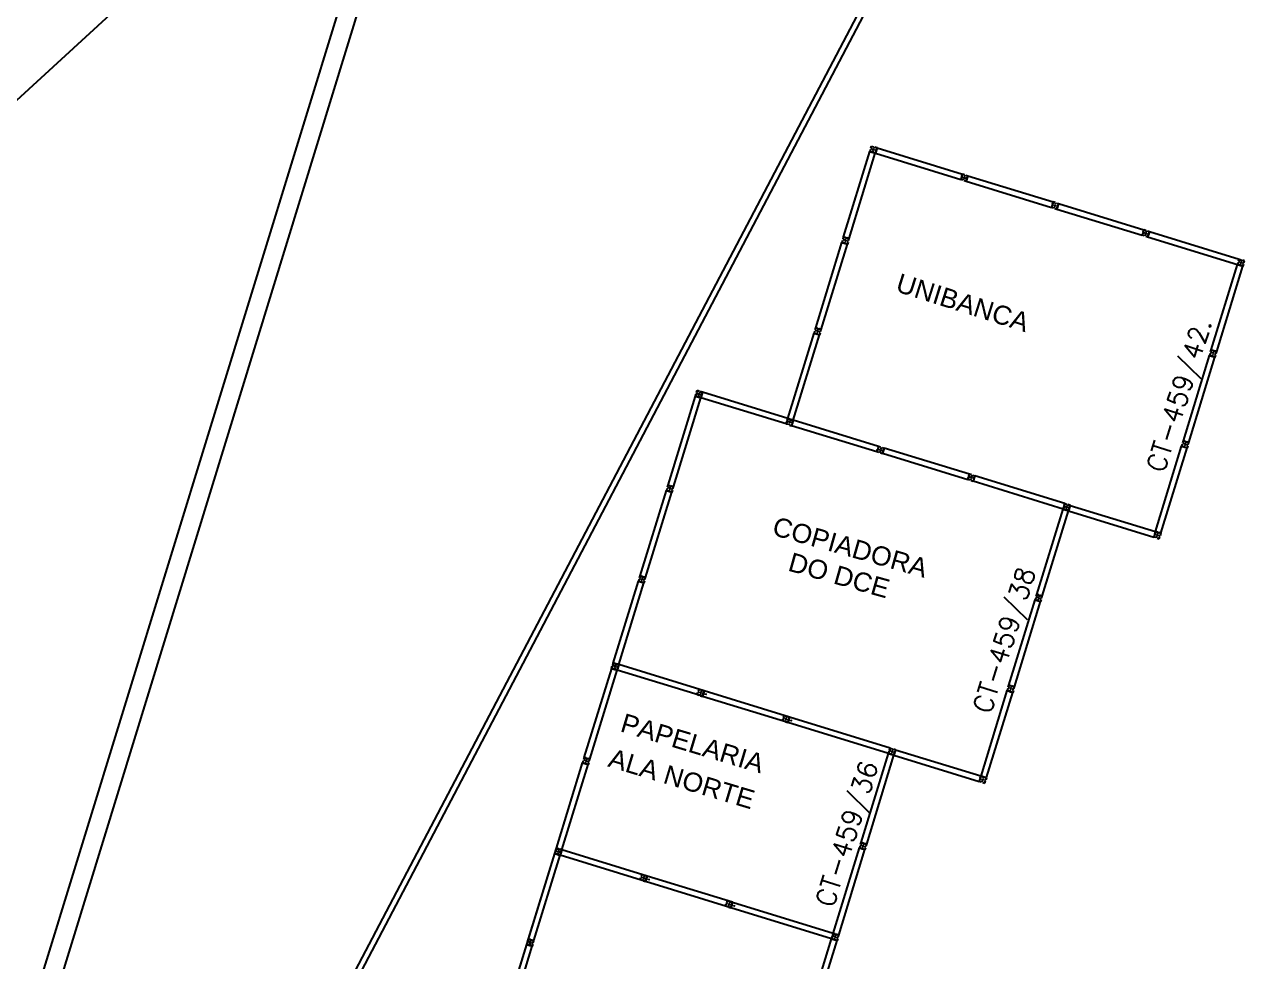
# Model space of a CAD drawing. Header units: millimetres. Extents: x 3089 to 3391, y 1087 to 1201.
# Drawn here: x 3353.89 to 3366.74, y 1133.7 to 1143.57 of the extents above; entities that cross this region are included whole.
import ezdxf
from ezdxf.enums import TextEntityAlignment as Align

# ---------------------------------------------------------------- set-up
doc = ezdxf.new("R2010")
doc.units = ezdxf.units.MM
for name, color, linetype in [('DIV', 2, 'Continuous'), ('PISO', 1, 'Continuous'), ('TEXTO', 2, 'Continuous'), ('ÁREA', 2, 'Continuous')]:
    doc.layers.add(name, color=color, linetype=linetype)
doc.styles.get("Standard").update_dxf_attribs({"font": 'arial.ttf'})
doc.styles.add('UNB-100', font='simplex.shx', dxfattribs={"height": 0.2})

# ---------------------------------------------------------------- blocks, each defined once
blk = doc.blocks.new('DIVMT-TTS')
for p, q in [((-0.03, 0.03), (-0.03, 0.006)), ((-0.008, 0.03), (-0.03, 0.03)), ((-0.0185, 0.006), (-0.03, 0.006)), ((-0.0185, -0.006), (-0.0185, 0.006)), ((-0.008, 0.03), (-0.008, 0.02)), ((-0.008, 0.02), (0.008, 0.02)), ((-0.0051, 0), (0.0051, 0)), ((0.0051, 0), (-0.0051, 0)), ((-0.0051, 0), (0.0051, 0)), ((0, -0.0051), (0, 0.0051)), ((0, 0.0051), (0, -0.0051)), ((0.008, 0.03), (0.008, 0.02)), ((0.008, 0.03), (0.03, 0.03)), ((0.0205, 0.006), (0.03, 0.006)), ((0.0205, -0.006), (0.0205, 0.006)), ((0.0205, 0.006), (0.0205, -0.006)), ((0.0205, 0.006), (0.03, 0.006)), ((0.97, 0.03), (0.03, 0.03)), ((0.03, 0.006), (0.03, 0.03)), ((0.03, -0.03), (0.03, 0.03)), ((0.03, -0.005), (0.03, 0.005)), ((0.97, -0.03), (0.97, 0.03)), ((0.97, 0.03), (0.97, 0.009)), ((0.97, 0.009), (0.97, 0.027)), ((0.9795, 0.006), (0.97, 0.006)), ((0.97, -0.005), (0.97, 0.005)), ((0.9795, 0.006), (0.9795, -0.006)), ((1.0051, 0), (0.9949, 0)), ((1, 0.0051), (1, -0.0051)), ((-0.0185, -0.006), (-0.03, -0.006)), ((-0.03, -0.03), (-0.03, -0.006)), ((-0.008, -0.03), (-0.03, -0.03)), ((-0.008, -0.03), (-0.008, -0.02)), ((-0.008, -0.02), (0.008, -0.02)), ((0.008, -0.03), (0.008, -0.02)), ((0.008, -0.03), (0.03, -0.03)), ((0.0205, -0.006), (0.03, -0.006)), ((0.0205, -0.006), (0.03, -0.006)), ((0.03, -0.006), (0.03, -0.03)), ((0.97, -0.03), (0.03, -0.03)), ((0.9795, -0.006), (0.97, -0.006)), ((0.97, -0.009), (0.97, -0.027))]:
    blk.add_line(p, q)

msp = doc.modelspace()

# ---------------------------------------------------------------- linework, layer by layer
at = {"layer": 'DIV'}
for p, q in [((3365.697, 1141.371), (3365.706, 1141.368)), ((3365.7, 1141.365), (3365.703, 1141.374)), ((3365.719, 1141.358), (3365.723, 1141.369)), ((3365.719, 1141.358), (3365.729, 1141.355)), ((3365.739, 1141.389), (3365.721, 1141.332)), ((3365.721, 1141.332), (3365.728, 1141.352)), ((3365.728, 1141.352), (3365.722, 1141.335)), ((3365.723, 1141.369), (3365.732, 1141.366)), ((3365.732, 1141.365), (3365.729, 1141.356)), ((3365.733, 1141.369), (3365.738, 1141.387)), ((3365.739, 1141.389), (3366.684, 1141.099)), ((3365.721, 1141.332), (3366.667, 1141.041)), ((3366.678, 1141.078), (3366.684, 1141.099)), ((3366.684, 1141.099), (3366.707, 1141.092)), ((3366.704, 1141.081), (3366.707, 1141.092)), ((3366.704, 1141.081), (3366.715, 1141.077)), ((3366.715, 1141.077), (3366.719, 1141.088)), ((3366.742, 1141.081), (3366.719, 1141.088)), ((3366.735, 1141.06), (3366.742, 1141.081)), ((3366.673, 1141.062), (3366.667, 1141.041)), ((3366.69, 1141.034), (3366.667, 1141.041)), ((3366.667, 1141.041), (3366.724, 1141.024)), ((3366.673, 1141.062), (3366.683, 1141.06)), ((3366.678, 1141.078), (3366.688, 1141.075)), ((3366.688, 1141.075), (3366.683, 1141.06)), ((3366.693, 1141.043), (3366.69, 1141.034)), ((3366.693, 1141.043), (3366.69, 1141.034)), ((3366.691, 1141.034), (3366.7, 1141.031)), ((3366.693, 1141.043), (3366.704, 1141.04)), ((3366.704, 1141.04), (3366.693, 1141.043)), ((3366.699, 1141.063), (3366.709, 1141.06)), ((3366.709, 1141.06), (3366.699, 1141.063)), ((3366.704, 1141.04), (3366.701, 1141.031)), ((3366.704, 1141.04), (3366.701, 1141.031)), ((3366.701, 1141.031), (3366.724, 1141.024)), ((3366.706, 1141.066), (3366.703, 1141.056)), ((3366.703, 1141.056), (3366.706, 1141.066)), ((3366.706, 1141.066), (3366.703, 1141.056)), ((3366.726, 1141.063), (3366.721, 1141.048)), ((3366.731, 1141.045), (3366.721, 1141.048)), ((3366.731, 1141.045), (3366.724, 1141.024)), ((3366.735, 1141.06), (3366.726, 1141.063)), ((3360.966, 1139.678), (3360.959, 1139.657)), ((3360.966, 1139.678), (3360.975, 1139.675)), ((3360.97, 1139.694), (3360.977, 1139.715)), ((3360.97, 1139.694), (3360.98, 1139.691)), ((3360.98, 1139.691), (3360.975, 1139.675)), ((3360.977, 1139.715), (3361, 1139.708)), ((3360.992, 1139.679), (3361.002, 1139.676)), ((3361.002, 1139.676), (3360.992, 1139.679)), ((3360.998, 1139.682), (3360.995, 1139.672)), ((3360.995, 1139.672), (3360.998, 1139.682)), ((3360.998, 1139.682), (3360.995, 1139.672)), ((3360.996, 1139.697), (3361, 1139.708)), ((3360.996, 1139.697), (3361.008, 1139.693)), ((3361.008, 1139.693), (3361.011, 1139.704)), ((3361.034, 1139.697), (3361.011, 1139.704)), ((3361.018, 1139.679), (3361.013, 1139.664)), ((3361.028, 1139.676), (3361.018, 1139.679)), ((3361.028, 1139.676), (3361.034, 1139.697)), ((3360.671, 1138.721), (3360.959, 1139.657)), ((3360.729, 1138.703), (3361.017, 1139.64)), ((3360.982, 1139.65), (3360.959, 1139.657)), ((3360.959, 1139.657), (3361.017, 1139.64)), ((3360.985, 1139.659), (3360.982, 1139.65)), ((3360.985, 1139.659), (3360.982, 1139.65)), ((3360.983, 1139.65), (3360.993, 1139.647)), ((3360.985, 1139.659), (3360.996, 1139.656)), ((3360.996, 1139.656), (3360.985, 1139.659)), ((3360.996, 1139.656), (3360.994, 1139.647)), ((3360.996, 1139.656), (3360.994, 1139.647)), ((3360.994, 1139.647), (3361.017, 1139.64)), ((3361.023, 1139.661), (3361.013, 1139.664)), ((3361.023, 1139.661), (3361.017, 1139.64)), ((3363.828, 1138.779), (3363.835, 1138.802)), ((3363.849, 1138.772), (3363.828, 1138.779)), ((3363.846, 1138.798), (3363.835, 1138.802)), ((3363.845, 1138.836), (3363.838, 1138.813)), ((3363.849, 1138.81), (3363.838, 1138.813)), ((3363.866, 1138.83), (3363.845, 1138.836)), ((3363.849, 1138.81), (3363.846, 1138.798)), ((3363.849, 1138.772), (3363.852, 1138.782)), ((3363.852, 1138.782), (3363.867, 1138.777)), ((3363.86, 1138.8), (3363.87, 1138.797)), ((3363.87, 1138.797), (3363.86, 1138.8)), ((3363.86, 1138.8), (3363.87, 1138.797)), ((3363.866, 1138.83), (3363.863, 1138.82)), ((3363.863, 1138.82), (3363.879, 1138.815)), ((3363.867, 1138.804), (3363.864, 1138.794)), ((3363.864, 1138.794), (3363.867, 1138.804)), ((3363.864, 1138.768), (3363.867, 1138.777)), ((3363.864, 1138.768), (3363.885, 1138.761)), ((3363.882, 1138.825), (3363.879, 1138.815)), ((3363.882, 1138.825), (3363.903, 1138.818)), ((3363.887, 1138.798), (3363.883, 1138.787)), ((3363.883, 1138.787), (3363.887, 1138.798)), ((3363.883, 1138.787), (3363.892, 1138.784)), ((3363.883, 1138.787), (3363.892, 1138.784)), ((3363.903, 1138.818), (3363.885, 1138.761)), ((3363.892, 1138.784), (3363.885, 1138.761)), ((3363.887, 1138.798), (3363.896, 1138.796)), ((3363.887, 1138.798), (3363.896, 1138.796)), ((3363.895, 1138.795), (3363.892, 1138.785)), ((3363.896, 1138.796), (3363.903, 1138.818)), ((3364.848, 1138.525), (3363.903, 1138.818)), ((3360.671, 1138.721), (3360.729, 1138.703)), ((3360.691, 1138.714), (3360.674, 1138.72)), ((3360.696, 1138.682), (3360.686, 1138.685)), ((3360.69, 1138.678), (3360.693, 1138.688)), ((3360.691, 1138.705), (3360.694, 1138.714)), ((3360.703, 1138.701), (3360.691, 1138.705)), ((3360.695, 1138.713), (3360.705, 1138.71)), ((3360.703, 1138.701), (3360.706, 1138.71)), ((3360.709, 1138.709), (3360.726, 1138.704)), ((3360.729, 1138.703), (3360.709, 1138.709)), ((3364.83, 1138.467), (3363.885, 1138.761)), ((3364.848, 1138.525), (3364.83, 1138.467)), ((3364.848, 1138.525), (3364.83, 1138.467)), ((3364.842, 1138.504), (3364.848, 1138.525)), ((3364.842, 1138.504), (3364.848, 1138.525)), ((3364.842, 1138.505), (3364.847, 1138.522)), ((3364.842, 1138.505), (3364.847, 1138.522)), ((3364.848, 1138.525), (3364.871, 1138.518)), ((3364.848, 1138.525), (3364.871, 1138.518)), ((3364.868, 1138.507), (3364.871, 1138.518)), ((3364.868, 1138.507), (3364.871, 1138.518)), ((3364.879, 1138.503), (3364.882, 1138.514)), ((3364.879, 1138.503), (3364.882, 1138.514)), ((3364.905, 1138.507), (3364.882, 1138.514)), ((3364.905, 1138.507), (3364.882, 1138.514)), ((3364.837, 1138.488), (3364.83, 1138.467)), ((3364.837, 1138.488), (3364.83, 1138.467)), ((3364.83, 1138.467), (3364.837, 1138.487)), ((3364.83, 1138.467), (3364.837, 1138.487)), ((3364.853, 1138.46), (3364.83, 1138.467)), ((3364.83, 1138.467), (3364.888, 1138.45)), ((3364.853, 1138.46), (3364.83, 1138.467)), ((3364.83, 1138.467), (3364.888, 1138.45)), ((3364.837, 1138.487), (3364.831, 1138.47)), ((3364.837, 1138.487), (3364.831, 1138.47)), ((3364.837, 1138.488), (3364.846, 1138.485)), ((3364.837, 1138.488), (3364.846, 1138.485)), ((3364.841, 1138.501), (3364.838, 1138.491)), ((3364.841, 1138.501), (3364.838, 1138.491)), ((3364.847, 1138.488), (3364.838, 1138.49)), ((3364.847, 1138.488), (3364.838, 1138.49)), ((3364.85, 1138.499), (3364.841, 1138.502)), ((3364.85, 1138.499), (3364.841, 1138.502)), ((3364.842, 1138.504), (3364.851, 1138.501)), ((3364.842, 1138.504), (3364.851, 1138.501)), ((3364.851, 1138.501), (3364.846, 1138.485)), ((3364.851, 1138.501), (3364.846, 1138.485)), ((3364.847, 1138.488), (3364.85, 1138.499)), ((3364.847, 1138.488), (3364.85, 1138.499)), ((3364.856, 1138.469), (3364.853, 1138.46)), ((3364.856, 1138.469), (3364.853, 1138.46)), ((3364.856, 1138.469), (3364.853, 1138.46)), ((3364.856, 1138.469), (3364.853, 1138.46)), ((3364.854, 1138.46), (3364.864, 1138.457)), ((3364.854, 1138.46), (3364.864, 1138.457)), ((3364.856, 1138.469), (3364.868, 1138.466)), ((3364.868, 1138.466), (3364.856, 1138.469)), ((3364.856, 1138.469), (3364.868, 1138.466)), ((3364.868, 1138.466), (3364.856, 1138.469)), ((3364.873, 1138.486), (3364.863, 1138.489)), ((3364.873, 1138.486), (3364.863, 1138.489)), ((3364.863, 1138.489), (3364.873, 1138.486)), ((3364.873, 1138.486), (3364.863, 1138.489)), ((3364.863, 1138.489), (3364.873, 1138.486)), ((3364.873, 1138.486), (3364.863, 1138.489)), ((3364.868, 1138.466), (3364.865, 1138.457)), ((3364.868, 1138.466), (3364.865, 1138.457)), ((3364.868, 1138.466), (3364.865, 1138.457)), ((3364.868, 1138.466), (3364.865, 1138.457)), ((3364.865, 1138.457), (3364.888, 1138.45)), ((3364.865, 1138.457), (3364.888, 1138.45)), ((3364.866, 1138.482), (3364.869, 1138.492)), ((3364.866, 1138.482), (3364.869, 1138.492)), ((3364.869, 1138.492), (3364.866, 1138.482)), ((3364.866, 1138.482), (3364.869, 1138.492)), ((3364.869, 1138.492), (3364.866, 1138.482)), ((3364.869, 1138.492), (3364.866, 1138.482)), ((3364.866, 1138.482), (3364.869, 1138.492)), ((3364.869, 1138.492), (3364.866, 1138.482)), ((3364.868, 1138.507), (3364.879, 1138.503)), ((3364.868, 1138.507), (3364.879, 1138.503)), ((3364.889, 1138.489), (3364.885, 1138.474)), ((3364.889, 1138.489), (3364.885, 1138.474)), ((3364.894, 1138.471), (3364.885, 1138.474)), ((3364.894, 1138.471), (3364.885, 1138.474)), ((3364.894, 1138.471), (3364.888, 1138.45)), ((3364.894, 1138.471), (3364.888, 1138.45)), ((3364.899, 1138.486), (3364.889, 1138.489)), ((3364.899, 1138.486), (3364.889, 1138.489)), ((3364.899, 1138.486), (3364.905, 1138.507)), ((3364.899, 1138.486), (3364.905, 1138.507)), ((3365.803, 1138.231), (3365.86, 1138.214)), ((3365.823, 1138.225), (3365.806, 1138.23)), ((3365.828, 1138.192), (3365.818, 1138.195)), ((3365.821, 1138.189), (3365.824, 1138.199)), ((3365.823, 1138.215), (3365.826, 1138.224)), ((3365.835, 1138.212), (3365.823, 1138.215)), ((3365.827, 1138.224), (3365.836, 1138.221)), ((3365.835, 1138.212), (3365.837, 1138.221)), ((3365.84, 1138.22), (3365.857, 1138.214)), ((3365.86, 1138.214), (3365.84, 1138.22)), ((3360.371, 1137.744), (3360.377, 1137.765)), ((3360.371, 1137.744), (3360.381, 1137.741)), ((3360.381, 1137.741), (3360.376, 1137.726)), ((3360.377, 1137.765), (3360.4, 1137.758)), ((3360.397, 1137.747), (3360.4, 1137.758)), ((3360.397, 1137.747), (3360.408, 1137.743)), ((3360.408, 1137.743), (3360.412, 1137.754)), ((3360.435, 1137.747), (3360.412, 1137.754)), ((3360.428, 1137.726), (3360.435, 1137.747)), ((3360.095, 1136.847), (3360.36, 1137.707)), ((3360.153, 1136.83), (3360.417, 1137.69)), ((3360.366, 1137.728), (3360.36, 1137.707)), ((3360.383, 1137.7), (3360.36, 1137.707)), ((3360.36, 1137.707), (3360.417, 1137.69)), ((3360.366, 1137.728), (3360.376, 1137.726)), ((3360.386, 1137.709), (3360.383, 1137.7)), ((3360.386, 1137.709), (3360.383, 1137.7)), ((3360.384, 1137.7), (3360.393, 1137.697)), ((3360.386, 1137.709), (3360.397, 1137.706)), ((3360.397, 1137.706), (3360.386, 1137.709)), ((3360.392, 1137.729), (3360.402, 1137.726)), ((3360.402, 1137.726), (3360.392, 1137.729)), ((3360.397, 1137.706), (3360.394, 1137.697)), ((3360.397, 1137.706), (3360.394, 1137.697)), ((3360.394, 1137.697), (3360.417, 1137.69)), ((3360.399, 1137.732), (3360.396, 1137.722)), ((3360.396, 1137.722), (3360.399, 1137.732)), ((3360.399, 1137.732), (3360.396, 1137.722)), ((3360.419, 1137.729), (3360.414, 1137.714)), ((3360.424, 1137.711), (3360.414, 1137.714)), ((3360.424, 1137.711), (3360.417, 1137.69)), ((3360.428, 1137.726), (3360.419, 1137.729)), ((3360.089, 1136.826), (3360.095, 1136.847)), ((3360.095, 1136.847), (3360.118, 1136.84)), ((3360.095, 1136.847), (3360.153, 1136.83)), ((3360.115, 1136.841), (3360.098, 1136.846)), ((3360.115, 1136.829), (3360.118, 1136.84)), ((3360.116, 1136.831), (3360.118, 1136.84)), ((3360.119, 1136.84), (3360.129, 1136.837)), ((3359.79, 1135.853), (3360.078, 1136.79)), ((3359.847, 1135.835), (3360.135, 1136.772)), ((3360.084, 1136.811), (3360.078, 1136.79)), ((3360.101, 1136.783), (3360.078, 1136.79)), ((3360.078, 1136.79), (3360.135, 1136.772)), ((3360.084, 1136.811), (3360.094, 1136.808)), ((3360.089, 1136.826), (3360.098, 1136.823)), ((3360.098, 1136.823), (3360.094, 1136.808)), ((3360.103, 1136.792), (3360.101, 1136.783)), ((3360.103, 1136.792), (3360.101, 1136.783)), ((3360.102, 1136.782), (3360.111, 1136.78)), ((3360.103, 1136.792), (3360.115, 1136.788)), ((3360.115, 1136.788), (3360.103, 1136.792)), ((3360.11, 1136.811), (3360.12, 1136.808)), ((3360.12, 1136.808), (3360.11, 1136.811)), ((3360.12, 1136.808), (3360.11, 1136.811)), ((3360.115, 1136.788), (3360.112, 1136.779)), ((3360.115, 1136.788), (3360.112, 1136.779)), ((3360.112, 1136.779), (3360.135, 1136.772)), ((3360.117, 1136.815), (3360.114, 1136.805)), ((3360.114, 1136.805), (3360.117, 1136.815)), ((3360.117, 1136.815), (3360.114, 1136.805)), ((3360.114, 1136.805), (3360.117, 1136.815)), ((3360.115, 1136.829), (3360.126, 1136.826)), ((3360.127, 1136.827), (3360.116, 1136.831)), ((3360.126, 1136.826), (3360.13, 1136.837)), ((3360.127, 1136.827), (3360.13, 1136.837)), ((3360.153, 1136.83), (3360.13, 1136.837)), ((3360.137, 1136.811), (3360.132, 1136.796)), ((3360.142, 1136.793), (3360.132, 1136.796)), ((3360.133, 1136.836), (3360.15, 1136.83)), ((3360.153, 1136.83), (3360.133, 1136.836)), ((3360.142, 1136.793), (3360.135, 1136.772)), ((3360.146, 1136.808), (3360.137, 1136.811)), ((3360.146, 1136.808), (3360.153, 1136.83)), ((3361.875, 1136.237), (3361.882, 1136.26)), ((3361.896, 1136.231), (3361.875, 1136.237)), ((3361.893, 1136.257), (3361.882, 1136.26)), ((3361.892, 1136.295), (3361.885, 1136.272)), ((3361.896, 1136.268), (3361.885, 1136.272)), ((3361.913, 1136.288), (3361.892, 1136.295)), ((3361.896, 1136.268), (3361.893, 1136.257)), ((3361.896, 1136.231), (3361.899, 1136.241)), ((3361.899, 1136.241), (3361.914, 1136.236)), ((3361.907, 1136.259), (3361.917, 1136.256)), ((3361.917, 1136.256), (3361.907, 1136.259)), ((3361.907, 1136.259), (3361.917, 1136.256)), ((3361.913, 1136.288), (3361.91, 1136.279)), ((3361.91, 1136.279), (3361.926, 1136.274)), ((3361.914, 1136.262), (3361.911, 1136.252)), ((3361.911, 1136.252), (3361.914, 1136.262)), ((3361.911, 1136.226), (3361.914, 1136.236)), ((3361.911, 1136.226), (3361.932, 1136.22)), ((3361.929, 1136.284), (3361.926, 1136.274)), ((3361.929, 1136.284), (3361.95, 1136.277)), ((3361.934, 1136.257), (3361.93, 1136.246)), ((3361.93, 1136.246), (3361.934, 1136.257)), ((3361.93, 1136.246), (3361.939, 1136.243)), ((3361.93, 1136.246), (3361.939, 1136.243)), ((3361.95, 1136.277), (3361.932, 1136.22)), ((3361.939, 1136.243), (3361.932, 1136.22)), ((3362.993, 1135.894), (3361.932, 1136.22)), ((3361.934, 1136.257), (3361.943, 1136.254)), ((3361.934, 1136.257), (3361.943, 1136.254)), ((3361.942, 1136.253), (3361.939, 1136.244)), ((3361.943, 1136.254), (3361.95, 1136.277)), ((3363.011, 1135.951), (3361.95, 1136.277)), ((3363.011, 1135.951), (3362.993, 1135.894)), ((3363.004, 1135.93), (3363.011, 1135.951)), ((3363.005, 1135.931), (3363.01, 1135.948)), ((3363.011, 1135.951), (3363.034, 1135.944)), ((3363.03, 1135.933), (3363.034, 1135.944)), ((3363.042, 1135.929), (3363.045, 1135.94)), ((3363.068, 1135.933), (3363.045, 1135.94)), ((3359.79, 1135.853), (3359.847, 1135.835)), ((3359.81, 1135.847), (3359.793, 1135.852)), ((3359.815, 1135.814), (3359.805, 1135.817)), ((3359.808, 1135.811), (3359.811, 1135.82)), ((3359.81, 1135.837), (3359.813, 1135.846)), ((3359.821, 1135.833), (3359.81, 1135.837)), ((3359.814, 1135.846), (3359.823, 1135.843)), ((3359.821, 1135.833), (3359.824, 1135.842)), ((3359.827, 1135.842), (3359.844, 1135.836)), ((3359.847, 1135.835), (3359.827, 1135.842)), ((3363, 1135.915), (3362.993, 1135.894)), ((3362.993, 1135.894), (3362.999, 1135.914)), ((3363.016, 1135.887), (3362.993, 1135.894)), ((3362.993, 1135.894), (3363.05, 1135.876)), ((3362.999, 1135.914), (3362.994, 1135.897)), ((3363.003, 1135.927), (3363, 1135.918)), ((3363.009, 1135.914), (3363, 1135.917)), ((3363, 1135.915), (3363.009, 1135.912)), ((3363.004, 1135.93), (3363.014, 1135.927)), ((3363.013, 1135.925), (3363.004, 1135.928)), ((3363.014, 1135.927), (3363.009, 1135.912)), ((3363.009, 1135.914), (3363.013, 1135.925)), ((3363.019, 1135.896), (3363.016, 1135.887)), ((3363.019, 1135.896), (3363.016, 1135.887)), ((3363.017, 1135.886), (3363.027, 1135.883)), ((3363.019, 1135.896), (3363.03, 1135.892)), ((3363.03, 1135.892), (3363.019, 1135.896)), ((3363.035, 1135.912), (3363.026, 1135.915)), ((3363.026, 1135.915), (3363.035, 1135.912)), ((3363.035, 1135.912), (3363.026, 1135.915)), ((3363.03, 1135.892), (3363.028, 1135.883)), ((3363.03, 1135.892), (3363.028, 1135.883)), ((3363.028, 1135.883), (3363.05, 1135.876)), ((3363.029, 1135.909), (3363.032, 1135.918)), ((3363.032, 1135.918), (3363.029, 1135.909)), ((3363.029, 1135.909), (3363.032, 1135.918)), ((3363.032, 1135.918), (3363.029, 1135.909)), ((3363.03, 1135.933), (3363.042, 1135.929)), ((3363.052, 1135.915), (3363.047, 1135.9)), ((3363.057, 1135.897), (3363.047, 1135.9)), ((3363.057, 1135.897), (3363.05, 1135.876)), ((3363.062, 1135.912), (3363.052, 1135.915)), ((3363.062, 1135.912), (3363.068, 1135.933)), ((3363.967, 1135.657), (3364.024, 1135.64)), ((3363.987, 1135.651), (3363.969, 1135.656)), ((3363.991, 1135.618), (3363.982, 1135.621)), ((3363.985, 1135.615), (3363.988, 1135.625)), ((3363.987, 1135.641), (3363.99, 1135.65)), ((3363.998, 1135.638), (3363.987, 1135.641)), ((3363.991, 1135.65), (3364, 1135.647)), ((3363.998, 1135.638), (3364.001, 1135.647)), ((3364.004, 1135.646), (3364.021, 1135.64)), ((3364.024, 1135.64), (3364.004, 1135.646)), ((3361.275, 1134.287), (3361.282, 1134.31)), ((3361.296, 1134.281), (3361.275, 1134.287)), ((3361.293, 1134.307), (3361.282, 1134.31)), ((3361.293, 1134.345), (3361.286, 1134.322)), ((3361.297, 1134.318), (3361.286, 1134.322)), ((3361.314, 1134.338), (3361.293, 1134.345)), ((3361.297, 1134.318), (3361.293, 1134.307)), ((3361.296, 1134.281), (3361.299, 1134.291)), ((3361.299, 1134.291), (3361.315, 1134.286)), ((3361.308, 1134.309), (3361.318, 1134.306)), ((3361.318, 1134.306), (3361.308, 1134.309)), ((3361.308, 1134.309), (3361.318, 1134.306)), ((3361.314, 1134.338), (3361.311, 1134.329)), ((3361.311, 1134.329), (3361.326, 1134.324)), ((3361.314, 1134.312), (3361.311, 1134.302)), ((3361.311, 1134.302), (3361.314, 1134.312)), ((3361.312, 1134.276), (3361.315, 1134.286)), ((3361.312, 1134.276), (3361.333, 1134.27)), ((3361.329, 1134.334), (3361.326, 1134.324)), ((3361.329, 1134.334), (3361.35, 1134.327)), ((3361.334, 1134.307), (3361.331, 1134.296)), ((3361.331, 1134.296), (3361.334, 1134.307)), ((3361.331, 1134.296), (3361.34, 1134.293)), ((3361.331, 1134.296), (3361.34, 1134.293)), ((3361.35, 1134.327), (3361.333, 1134.27)), ((3361.34, 1134.293), (3361.333, 1134.27)), ((3362.394, 1133.944), (3361.333, 1134.27)), ((3361.334, 1134.307), (3361.343, 1134.304)), ((3361.334, 1134.307), (3361.343, 1134.304)), ((3361.343, 1134.303), (3361.34, 1134.294)), ((3361.343, 1134.304), (3361.35, 1134.327)), ((3362.411, 1134.001), (3361.35, 1134.327)), ((3362.411, 1134.001), (3362.394, 1133.944)), ((3362.4, 1133.965), (3362.394, 1133.944)), ((3362.394, 1133.944), (3362.4, 1133.964)), ((3362.417, 1133.937), (3362.394, 1133.944)), ((3362.394, 1133.944), (3362.451, 1133.926)), ((3362.4, 1133.964), (3362.395, 1133.947)), ((3362.4, 1133.965), (3362.41, 1133.962)), ((3362.404, 1133.977), (3362.401, 1133.968)), ((3362.41, 1133.964), (3362.401, 1133.967)), ((3362.413, 1133.975), (3362.404, 1133.978)), ((3362.405, 1133.98), (3362.411, 1134.001)), ((3362.405, 1133.981), (3362.41, 1133.998)), ((3362.405, 1133.98), (3362.414, 1133.977)), ((3362.414, 1133.977), (3362.41, 1133.962)), ((3362.41, 1133.964), (3362.413, 1133.975)), ((3362.411, 1134.001), (3362.434, 1133.994)), ((3362.411, 1134.001), (3362.469, 1133.983)), ((3362.431, 1133.995), (3362.414, 1134)), ((3362.419, 1133.946), (3362.417, 1133.937)), ((3362.419, 1133.946), (3362.417, 1133.937)), ((3362.418, 1133.936), (3362.427, 1133.933)), ((3362.419, 1133.946), (3362.431, 1133.942)), ((3362.431, 1133.942), (3362.419, 1133.946)), ((3362.436, 1133.962), (3362.426, 1133.965)), ((3362.426, 1133.965), (3362.436, 1133.962)), ((3362.436, 1133.962), (3362.426, 1133.965)), ((3362.436, 1133.962), (3362.426, 1133.965)), ((3362.431, 1133.942), (3362.428, 1133.933)), ((3362.431, 1133.942), (3362.428, 1133.933)), ((3362.428, 1133.933), (3362.451, 1133.926)), ((3362.43, 1133.959), (3362.433, 1133.968)), ((3362.433, 1133.968), (3362.43, 1133.959)), ((3362.43, 1133.959), (3362.433, 1133.968)), ((3362.433, 1133.968), (3362.43, 1133.959)), ((3362.43, 1133.959), (3362.433, 1133.968)), ((3362.431, 1133.983), (3362.434, 1133.994)), ((3362.431, 1133.983), (3362.442, 1133.979)), ((3362.432, 1133.985), (3362.434, 1133.994)), ((3362.443, 1133.981), (3362.432, 1133.985)), ((3362.435, 1133.994), (3362.445, 1133.991)), ((3362.442, 1133.979), (3362.446, 1133.99)), ((3362.443, 1133.981), (3362.446, 1133.99)), ((3362.469, 1133.983), (3362.446, 1133.99)), ((3362.453, 1133.965), (3362.448, 1133.95)), ((3362.458, 1133.947), (3362.448, 1133.95)), ((3362.449, 1133.99), (3362.466, 1133.984)), ((3362.469, 1133.983), (3362.449, 1133.99)), ((3362.458, 1133.947), (3362.451, 1133.926)), ((3362.462, 1133.962), (3362.453, 1133.965)), ((3362.462, 1133.962), (3362.469, 1133.983))]:
    msp.add_line(p, q, dxfattribs=at)
at = {"layer": 'DIV', "color": 1}
for p, q in [((3366.391, 1140.143), (3366.667, 1141.041)), ((3366.448, 1140.125), (3366.724, 1141.024)), ((3366.097, 1139.187), (3366.373, 1140.086)), ((3366.154, 1139.169), (3366.43, 1140.068)), ((3366.379, 1140.107), (3366.373, 1140.086)), ((3366.396, 1140.079), (3366.373, 1140.086)), ((3366.373, 1140.086), (3366.43, 1140.068)), ((3366.379, 1140.107), (3366.389, 1140.104)), ((3366.384, 1140.122), (3366.391, 1140.143)), ((3366.384, 1140.122), (3366.394, 1140.119)), ((3366.394, 1140.119), (3366.389, 1140.104)), ((3366.391, 1140.143), (3366.448, 1140.125)), ((3366.391, 1140.143), (3366.414, 1140.136)), ((3366.411, 1140.137), (3366.394, 1140.142)), ((3366.399, 1140.088), (3366.396, 1140.079)), ((3366.399, 1140.088), (3366.396, 1140.079)), ((3366.397, 1140.078), (3366.406, 1140.075)), ((3366.399, 1140.088), (3366.41, 1140.084)), ((3366.41, 1140.084), (3366.399, 1140.088)), ((3366.415, 1140.104), (3366.406, 1140.107)), ((3366.406, 1140.107), (3366.415, 1140.104)), ((3366.415, 1140.104), (3366.406, 1140.107)), ((3366.41, 1140.084), (3366.407, 1140.075)), ((3366.41, 1140.084), (3366.407, 1140.075)), ((3366.407, 1140.075), (3366.43, 1140.068)), ((3366.409, 1140.101), (3366.412, 1140.11)), ((3366.412, 1140.11), (3366.409, 1140.101)), ((3366.409, 1140.101), (3366.412, 1140.11)), ((3366.412, 1140.11), (3366.409, 1140.101)), ((3366.41, 1140.125), (3366.414, 1140.136)), ((3366.41, 1140.125), (3366.422, 1140.121)), ((3366.411, 1140.127), (3366.414, 1140.136)), ((3366.422, 1140.123), (3366.411, 1140.127)), ((3366.415, 1140.136), (3366.424, 1140.133)), ((3366.422, 1140.123), (3366.425, 1140.132)), ((3366.422, 1140.121), (3366.425, 1140.132)), ((3366.448, 1140.125), (3366.425, 1140.132)), ((3366.432, 1140.107), (3366.427, 1140.092)), ((3366.437, 1140.089), (3366.427, 1140.092)), ((3366.428, 1140.131), (3366.445, 1140.126)), ((3366.448, 1140.125), (3366.428, 1140.131)), ((3366.437, 1140.089), (3366.43, 1140.068)), ((3366.442, 1140.104), (3366.432, 1140.107)), ((3366.442, 1140.104), (3366.448, 1140.125)), ((3366.09, 1139.166), (3366.097, 1139.187)), ((3366.09, 1139.166), (3366.1, 1139.163)), ((3366.1, 1139.163), (3366.095, 1139.148)), ((3366.097, 1139.187), (3366.154, 1139.169)), ((3366.097, 1139.187), (3366.12, 1139.18)), ((3366.117, 1139.181), (3366.1, 1139.186)), ((3366.115, 1139.145), (3366.118, 1139.154)), ((3366.118, 1139.154), (3366.115, 1139.145)), ((3366.115, 1139.145), (3366.118, 1139.154)), ((3366.118, 1139.154), (3366.115, 1139.145)), ((3366.116, 1139.169), (3366.12, 1139.18)), ((3366.116, 1139.169), (3366.128, 1139.166)), ((3366.117, 1139.171), (3366.12, 1139.18)), ((3366.128, 1139.167), (3366.117, 1139.171)), ((3366.121, 1139.18), (3366.13, 1139.177)), ((3366.128, 1139.167), (3366.131, 1139.176)), ((3366.128, 1139.166), (3366.131, 1139.176)), ((3366.154, 1139.169), (3366.131, 1139.176)), ((3366.134, 1139.176), (3366.151, 1139.17)), ((3366.154, 1139.169), (3366.134, 1139.176)), ((3366.148, 1139.148), (3366.154, 1139.169)), ((3365.803, 1138.231), (3366.079, 1139.13)), ((3365.86, 1138.214), (3366.137, 1139.112)), ((3366.086, 1139.151), (3366.079, 1139.13)), ((3366.102, 1139.123), (3366.079, 1139.13)), ((3366.079, 1139.13), (3366.137, 1139.112)), ((3366.086, 1139.151), (3366.095, 1139.148)), ((3366.105, 1139.132), (3366.102, 1139.123)), ((3366.105, 1139.132), (3366.102, 1139.123)), ((3366.103, 1139.122), (3366.113, 1139.119)), ((3366.105, 1139.132), (3366.116, 1139.128)), ((3366.116, 1139.128), (3366.105, 1139.132)), ((3366.122, 1139.148), (3366.112, 1139.151)), ((3366.112, 1139.151), (3366.122, 1139.148)), ((3366.122, 1139.148), (3366.112, 1139.151)), ((3366.116, 1139.128), (3366.114, 1139.119)), ((3366.116, 1139.128), (3366.114, 1139.119)), ((3366.114, 1139.119), (3366.137, 1139.112)), ((3366.138, 1139.151), (3366.133, 1139.136)), ((3366.143, 1139.133), (3366.133, 1139.136)), ((3366.143, 1139.133), (3366.137, 1139.112)), ((3366.148, 1139.148), (3366.138, 1139.151)), ((3364.554, 1137.569), (3364.83, 1138.467)), ((3364.612, 1137.551), (3364.888, 1138.45)), ((3364.26, 1136.613), (3364.537, 1137.512)), ((3364.318, 1136.595), (3364.594, 1137.494)), ((3364.543, 1137.533), (3364.537, 1137.512)), ((3364.56, 1137.504), (3364.537, 1137.512)), ((3364.537, 1137.512), (3364.594, 1137.494)), ((3364.543, 1137.533), (3364.553, 1137.53)), ((3364.548, 1137.548), (3364.554, 1137.569)), ((3364.548, 1137.548), (3364.557, 1137.545)), ((3364.557, 1137.545), (3364.553, 1137.53)), ((3364.554, 1137.569), (3364.577, 1137.562)), ((3364.554, 1137.569), (3364.612, 1137.551)), ((3364.574, 1137.563), (3364.557, 1137.568)), ((3364.562, 1137.514), (3364.56, 1137.504)), ((3364.562, 1137.514), (3364.56, 1137.504)), ((3364.561, 1137.504), (3364.57, 1137.501)), ((3364.562, 1137.514), (3364.574, 1137.51)), ((3364.574, 1137.51), (3364.562, 1137.514)), ((3364.569, 1137.533), (3364.579, 1137.53)), ((3364.579, 1137.53), (3364.569, 1137.533)), ((3364.579, 1137.53), (3364.569, 1137.533)), ((3364.574, 1137.51), (3364.571, 1137.501)), ((3364.574, 1137.51), (3364.571, 1137.501)), ((3364.571, 1137.501), (3364.594, 1137.494)), ((3364.576, 1137.536), (3364.573, 1137.527)), ((3364.573, 1137.527), (3364.576, 1137.536)), ((3364.576, 1137.536), (3364.573, 1137.527)), ((3364.573, 1137.527), (3364.576, 1137.536)), ((3364.574, 1137.551), (3364.577, 1137.562)), ((3364.574, 1137.553), (3364.577, 1137.562)), ((3364.586, 1137.549), (3364.574, 1137.553)), ((3364.574, 1137.551), (3364.585, 1137.547)), ((3364.578, 1137.562), (3364.588, 1137.559)), ((3364.585, 1137.547), (3364.589, 1137.558)), ((3364.586, 1137.549), (3364.589, 1137.558)), ((3364.612, 1137.551), (3364.589, 1137.558)), ((3364.596, 1137.533), (3364.591, 1137.518)), ((3364.6, 1137.515), (3364.591, 1137.518)), ((3364.592, 1137.557), (3364.609, 1137.552)), ((3364.612, 1137.551), (3364.592, 1137.557)), ((3364.6, 1137.515), (3364.594, 1137.494)), ((3364.605, 1137.53), (3364.596, 1137.533)), ((3364.605, 1137.53), (3364.612, 1137.551)), ((3364.254, 1136.592), (3364.26, 1136.613)), ((3364.254, 1136.592), (3364.264, 1136.589)), ((3364.264, 1136.589), (3364.259, 1136.574)), ((3364.26, 1136.613), (3364.283, 1136.606)), ((3364.26, 1136.613), (3364.318, 1136.595)), ((3364.281, 1136.607), (3364.263, 1136.612)), ((3364.28, 1136.595), (3364.283, 1136.606)), ((3364.28, 1136.595), (3364.291, 1136.591)), ((3364.281, 1136.597), (3364.283, 1136.606)), ((3364.292, 1136.593), (3364.281, 1136.597)), ((3364.284, 1136.606), (3364.294, 1136.603)), ((3364.291, 1136.591), (3364.295, 1136.602)), ((3364.292, 1136.593), (3364.295, 1136.602)), ((3364.318, 1136.595), (3364.295, 1136.602)), ((3364.298, 1136.602), (3364.315, 1136.596)), ((3364.318, 1136.595), (3364.298, 1136.602)), ((3364.311, 1136.574), (3364.318, 1136.595)), ((3363.967, 1135.657), (3364.243, 1136.556)), ((3364.024, 1135.64), (3364.3, 1136.538)), ((3364.249, 1136.577), (3364.243, 1136.556)), ((3364.266, 1136.549), (3364.243, 1136.556)), ((3364.243, 1136.556), (3364.3, 1136.538)), ((3364.249, 1136.577), (3364.259, 1136.574)), ((3364.269, 1136.558), (3364.266, 1136.549)), ((3364.269, 1136.558), (3364.266, 1136.549)), ((3364.267, 1136.548), (3364.276, 1136.545)), ((3364.269, 1136.558), (3364.28, 1136.554)), ((3364.28, 1136.554), (3364.269, 1136.558)), ((3364.275, 1136.577), (3364.285, 1136.574)), ((3364.285, 1136.574), (3364.275, 1136.577)), ((3364.285, 1136.574), (3364.275, 1136.577)), ((3364.28, 1136.554), (3364.277, 1136.545)), ((3364.28, 1136.554), (3364.277, 1136.545)), ((3364.277, 1136.545), (3364.3, 1136.538)), ((3364.282, 1136.58), (3364.279, 1136.571)), ((3364.279, 1136.571), (3364.282, 1136.58)), ((3364.282, 1136.58), (3364.279, 1136.571)), ((3364.279, 1136.571), (3364.282, 1136.58)), ((3364.302, 1136.577), (3364.297, 1136.562)), ((3364.307, 1136.559), (3364.297, 1136.562)), ((3364.307, 1136.559), (3364.3, 1136.538)), ((3364.311, 1136.574), (3364.302, 1136.577)), ((3362.705, 1134.957), (3362.993, 1135.894)), ((3362.763, 1134.939), (3363.05, 1135.876)), ((3362.694, 1134.921), (3362.688, 1134.9)), ((3362.694, 1134.921), (3362.704, 1134.918)), ((3362.699, 1134.936), (3362.705, 1134.957)), ((3362.699, 1134.936), (3362.708, 1134.933)), ((3362.708, 1134.933), (3362.704, 1134.918)), ((3362.705, 1134.957), (3362.728, 1134.95)), ((3362.705, 1134.957), (3362.763, 1134.939)), ((3362.725, 1134.951), (3362.708, 1134.956)), ((3362.72, 1134.921), (3362.73, 1134.918)), ((3362.73, 1134.918), (3362.72, 1134.921)), ((3362.73, 1134.918), (3362.72, 1134.921)), ((3362.727, 1134.924), (3362.724, 1134.915)), ((3362.724, 1134.915), (3362.727, 1134.924)), ((3362.727, 1134.924), (3362.724, 1134.915)), ((3362.724, 1134.915), (3362.727, 1134.924)), ((3362.725, 1134.939), (3362.728, 1134.95)), ((3362.725, 1134.941), (3362.728, 1134.95)), ((3362.737, 1134.937), (3362.725, 1134.941)), ((3362.725, 1134.939), (3362.736, 1134.935)), ((3362.729, 1134.95), (3362.739, 1134.947)), ((3362.736, 1134.935), (3362.74, 1134.946)), ((3362.737, 1134.937), (3362.74, 1134.946)), ((3362.763, 1134.939), (3362.74, 1134.946)), ((3362.742, 1134.945), (3362.76, 1134.94)), ((3362.763, 1134.939), (3362.742, 1134.945)), ((3362.747, 1134.921), (3362.742, 1134.906)), ((3362.756, 1134.918), (3362.747, 1134.921)), ((3362.756, 1134.918), (3362.763, 1134.939)), ((3362.411, 1134.001), (3362.688, 1134.9)), ((3362.469, 1133.983), (3362.745, 1134.882)), ((3362.71, 1134.892), (3362.688, 1134.9)), ((3362.688, 1134.9), (3362.745, 1134.882)), ((3362.713, 1134.902), (3362.71, 1134.892)), ((3362.713, 1134.902), (3362.71, 1134.892)), ((3362.711, 1134.892), (3362.721, 1134.889)), ((3362.713, 1134.902), (3362.725, 1134.898)), ((3362.725, 1134.898), (3362.713, 1134.902)), ((3362.725, 1134.898), (3362.722, 1134.889)), ((3362.725, 1134.898), (3362.722, 1134.889)), ((3362.722, 1134.889), (3362.745, 1134.882)), ((3362.751, 1134.903), (3362.742, 1134.906)), ((3362.751, 1134.903), (3362.745, 1134.882)), ((3362.118, 1133.045), (3362.394, 1133.944)), ((3362.175, 1133.028), (3362.451, 1133.926))]:
    msp.add_line(p, q, dxfattribs=at)
at = {"layer": 'DIV'}
msp.add_lwpolyline([(3358.318, 1131.064), (3358.318, 1131.064), (3359.493, 1134.888)], dxfattribs=at)
at = {"layer": 'PISO'}
for p, q in [((3353.219, 1125.695), (3366.131, 1150.264)), ((3353.244, 1125.614), (3366.226, 1150.318)), ((3353.734, 1132.432), (3358.144, 1146.779)), ((3358.129, 1146.731), (3345.23, 1134.902)), ((3353.925, 1132.373), (3358.335, 1146.72))]:
    msp.add_line(p, q, dxfattribs=at)
for radius, start, end in [(387.088, 72.58205, 79.73277), (385.488, 72.6253, 79.74039)]:
    msp.add_arc((3240.488, 762.332), radius, start, end, dxfattribs=at)

# ---------------------------------------------------------------- block references
at = {"layer": 'DIV'}
for p, rotation in [((3362.834, 1142.251), 252.9129971681435), ((3363.79, 1141.957), 162.9129971681425), ((3364.746, 1141.663), 162.9129971681425), ((3365.702, 1141.37), 162.9129971681425), ((3362.54, 1141.295), 252.9129971681435), ((3362.246, 1140.339), 252.9129971681435), ((3360.691, 1138.683), 252.9129971681435), ((3365.824, 1138.193), 162.9129971681425), ((3363.986, 1135.62), 162.9129971681425), ((3359.81, 1135.816), 252.9129971681435), ((3359.516, 1134.86), 252.9129971681435), ((3359.222, 1133.904), 252.9129971681435)]:
    msp.add_blockref('DIVMT-TTS', p, dxfattribs=dict(at, rotation=rotation))
at = {"layer": 'DIV', "xscale": -1, "rotation": 162.9129971681445}
for p in [(3360.997, 1139.677), (3361.953, 1139.383), (3362.908, 1139.09), (3360.115, 1136.81), (3361.014, 1136.533), (3359.516, 1134.86), (3360.414, 1134.584)]:
    msp.add_blockref('DIVMT-TTS', p, dxfattribs=at)

# ---------------------------------------------------------------- texts
at = {"layer": 'TEXTO'}
for s, rotation, p in [('UNIBANCA', 342.4901, (3363.056, 1140.763)), ('COPIADORA', 344.2036, (3361.756, 1138.199)), ('DO DCE', 344.2036, (3361.923, 1137.822)), ('PAPELARIA', 343.3204, (3360.157, 1136.13)), ('ALA NORTE', 343.3204, (3360.028, 1135.76))]:
    msp.add_text(s, height=0.2, rotation=rotation, dxfattribs=at).set_placement(p)
at = {"layer": 'ÁREA', "style": 'UNB-100'}
for s, p in [('CT-459/42.', (3366.146, 1139.637)), ('CT-459/38', (3364.305, 1137.058)), ('CT-459/36', (3362.649, 1135.019))]:
    msp.add_text(s, height=0.2, rotation=72.4786, dxfattribs=at).set_placement(p, align=Align.CENTER)

doc.saveas('drawing.dxf')
